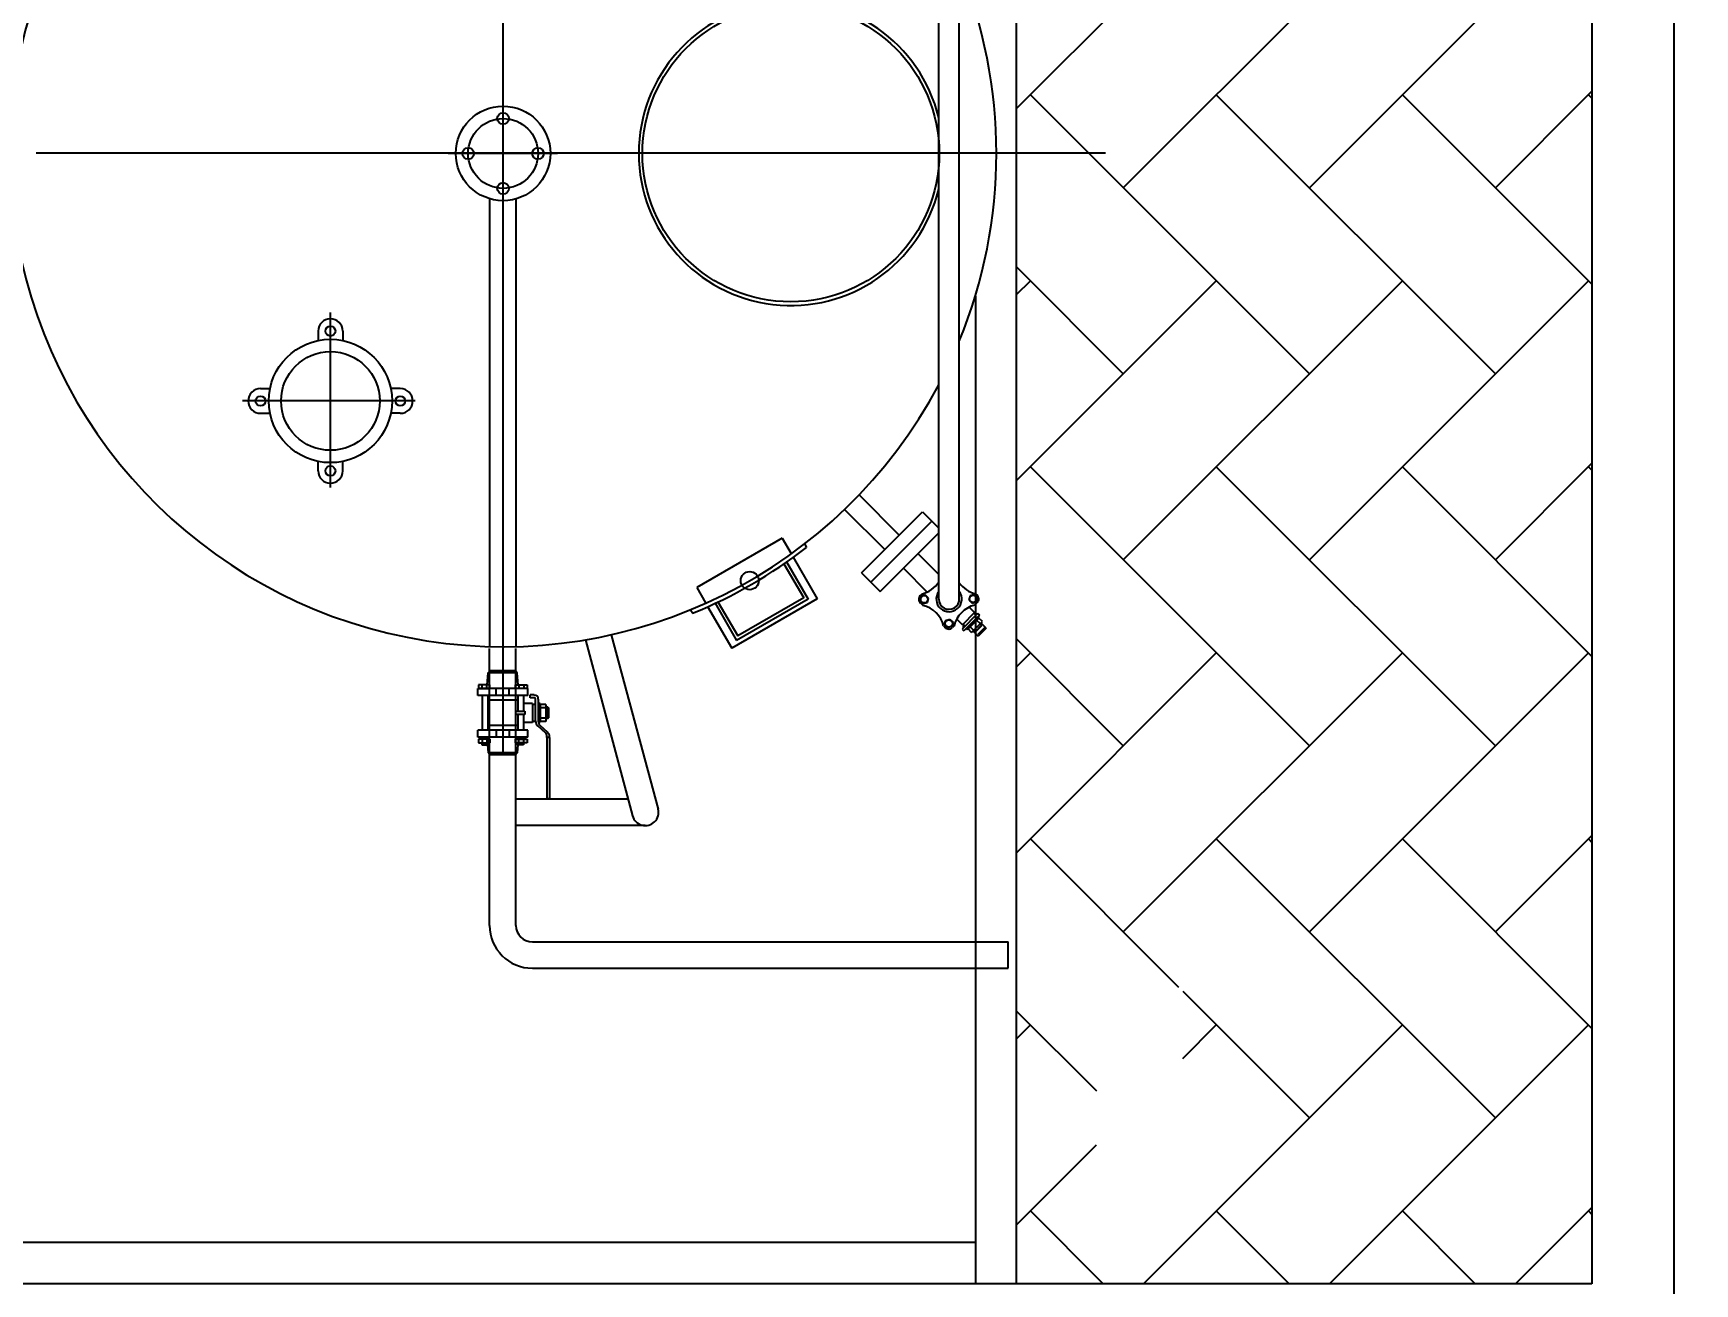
# Model space of a CAD drawing. Extents: x -59142 to 322364, y -122476 to 91021.
# Drawn here: x -12730 to -10709, y 69972 to 71493 of the extents above; entities that cross this region are included whole.
import ezdxf

# ---------------------------------------------------------------- set-up
doc = ezdxf.new("R2010")
doc.units = 0
doc.header["$LTSCALE"] = 1000
doc.header["$MEASUREMENT"] = 0
doc.layers.add('EQUIPMENT', color=171, linetype='Continuous')
doc.styles.get("Standard").update_dxf_attribs({"font": 'gbenor.shx', "bigfont": 'gbcbig.shx'})
doc.dimstyles.get("Standard").update_dxf_attribs({"dimscale": 100, "dimtxt": 3.5, "dimasz": 1, "dimexe": 2.5, "dimexo": 3, "dimgap": 1.5, "dimtad": 1, "dimdec": 0, "dimzin": 0, "dimdsep": 46, "dimtxsty": 'Standard', "dimblk": 'ARCHTICK', "dimcen": 0.09, "dimadec": 0, "dimazin": 0, "dimtfac": 1, "dimtdec": 0, "dimtix": 1, "dimtmove": 2, "dimatfit": 3, "dimfxl": 1, "dimtolj": 1, "dimtzin": 0, "dimarcsym": 0})

# ---------------------------------------------------------------- blocks, each defined once
blk = doc.blocks.new('A$C057769C0')
at = {"layer": 'EQUIPMENT', "linetype": 'Continuous'}
for p, q in [((9150, 9599.5), (9150, 15299.5)), ((9850, 15299.5), (9850, 9599.5)), ((9150, 11028.9), (9393.1, 11272)), ((9280, 10932.6), (9619.4, 11272)), ((9506.3, 10932.6), (9845.7, 11272)), ((9166.9, 11045.7), (9506.3, 10706.3)), ((9393.1, 11045.7), (9732.5, 10706.3)), ((9619.4, 11045.7), (9850, 10815.2)), ((9732.5, 10932.6), (9850, 11050)), ((9845.7, 11045.7), (9850, 11041.4)), ((9150, 10836.3), (9280, 10706.3)), ((9150, 10802.6), (9166.9, 10819.5)), ((9150, 10576.3), (9393.1, 10819.5)), ((9280, 10480.1), (9619.4, 10819.5)), ((9506.3, 10480.1), (9845.7, 10819.5)), ((9100, 10800.8), (9100, 9599.5)), ((9166.9, 10593.2), (9506.3, 10253.8)), ((9393.1, 10593.2), (9732.5, 10253.8)), ((9619.4, 10593.2), (9850, 10362.6)), ((9732.5, 10480.1), (9850, 10597.5)), ((9845.7, 10593.2), (9850, 10588.9)), ((9085.7, 10397.6), (9085.7, 10402.5)), ((9150, 10383.8), (9280, 10253.8)), ((9150, 10350), (9166.9, 10366.9)), ((9150, 10123.8), (9393.1, 10366.9)), ((9280, 10027.5), (9619.4, 10366.9)), ((9506.3, 10027.5), (9845.7, 10366.9)), ((8677.8, 10188.7), (8541.2, 10188.7)), ((8698.6, 10156.7), (8541.2, 10156.7)), ((9166.9, 10140.6), (9347.1, 9960.4)), ((9393.1, 10140.6), (9732.5, 9801.2)), ((9619.4, 10140.6), (9850, 9910.1)), ((9732.5, 10027.5), (9850, 10144.9)), ((9845.7, 10140.6), (9850, 10136.3)), ((8561.2, 10015.3), (9140, 10015.3)), ((9140, 9983.3), (9140, 10015.3)), ((8561.2, 9983.3), (9140, 9983.3)), ((9352.2, 9955.3), (9506.3, 9801.2)), ((9150, 9931.2), (9247.2, 9834)), ((9150, 9897.5), (9166.9, 9914.4)), ((9304.6, 9599.5), (9619.4, 9914.4)), ((9352.2, 9873.4), (9393.1, 9914.4)), ((9530.8, 9599.5), (9845.7, 9914.4)), ((9150, 9671.2), (9247.2, 9768.4)), ((9166.9, 9688.1), (9255.4, 9599.5)), ((9393.1, 9688.1), (9481.7, 9599.5)), ((9619.4, 9688.1), (9708, 9599.5)), ((9757.1, 9599.5), (9850, 9692.4)), ((9845.7, 9688.1), (9850, 9683.8)), ((9100, 9649.5), (7000, 9649.5)), ((9850, 9599.5), (6950, 9599.5))]:
    blk.add_line(p, q, dxfattribs=at)
at = {"layer": 'EQUIPMENT'}
for p, q in [((9055.5, 10432.3), (9055.5, 13766.8)), ((9080.5, 10432.9), (9080.5, 13767.3)), ((8525.6, 10246.9), (8525.6, 11689.7)), ((9258.5, 10974.5), (7957.5, 10974.5)), ((8591.6, 10974.3), (8458.8, 10974.3)), ((8509.6, 10374.5), (8509.6, 10919.1)), ((8541.6, 10374.5), (8541.6, 10919.1)), ((8315.6, 10567.8), (8315.6, 10780.9)), ((8300.6, 10758.2), (8300.6, 10746.7)), ((8330.6, 10758.2), (8330.6, 10746.7)), ((8418.8, 10673.2), (8208.8, 10673.2)), ((8230.6, 10688.2), (8242.1, 10688.2)), ((8400.6, 10688.2), (8389.1, 10688.2)), ((8230.6, 10658.2), (8242.1, 10658.2)), ((8400.6, 10658.2), (8389.1, 10658.2)), ((8300.6, 10588.2), (8300.6, 10599.7)), ((8330.6, 10588.2), (8330.6, 10599.7)), ((8958.6, 10559), (9007.5, 10510.1)), ((8940.9, 10541.3), (8989.8, 10492.4)), ((8961.6, 10464.1), (9035.8, 10538.4)), ((9035.8, 10538.4), (9055.5, 10518.7)), ((8972.9, 10452.8), (9047.1, 10527.1)), ((8984.2, 10441.5), (9055.5, 10512.8)), ((8865.1, 10506.4), (8761.2, 10446.4)), ((8865.1, 10506.4), (8875.8, 10487.8)), ((8892.2, 10499.3), (8894.8, 10495)), ((8867.1, 10475.3), (8891.2, 10433.7)), ((8870.4, 10477.7), (8896.6, 10432.2)), ((8878.3, 10483.4), (8907.6, 10432.7)), ((8961.6, 10464.1), (8984.2, 10441.5)), ((8761.2, 10446.4), (8771.9, 10427.8)), ((8787, 10429.1), (8811.1, 10387.4)), ((8907.6, 10432.7), (8803.7, 10372.7)), ((8896.6, 10432.2), (8809.6, 10382)), ((8891.2, 10433.7), (8811.1, 10387.4)), ((8753.7, 10419.3), (8756.2, 10415)), ((8774.4, 10423.4), (8803.7, 10372.7)), ((8783.4, 10427.4), (8809.6, 10382)), ((8657.2, 10388.9), (8714.1, 10176.8)), ((8509.2, 10035.3), (8509.2, 10372.1)), ((8541.2, 10035.3), (8541.2, 10372.1)), ((8625.8, 10382.7), (8683.2, 10168.5)), ((8582.2, 10189.3), (8578.9, 10189.3))]:
    blk.add_line(p, q, dxfattribs=at)
at = {"layer": 'EQUIPMENT', "ltscale": 8}
for p, q in [((9042.2, 10440), (9012.5, 10469.8)), ((9055.5, 10462.2), (9030.2, 10487.5)), ((9058.8, 10423.4), (9058.8, 10423.5)), ((8495.6, 10328.1), (8495.6, 10323.6)), ((8509.6, 10328.1), (8495.6, 10328.1)), ((8499.7, 10327.9), (8499.7, 10323.8)), ((8505.6, 10327.7), (8505.6, 10323.9)), ((8506.3, 10328.1), (8507.5, 10342.5)), ((8507.5, 10342.5), (8510, 10344.9)), ((8542.9, 10342.5), (8507.5, 10342.5)), ((8509.6, 10323.6), (8509.6, 10328.1)), ((8540.6, 10344.9), (8510, 10344.9)), ((8542.9, 10342.5), (8540.6, 10344.9)), ((8540.8, 10328.1), (8554.8, 10328.1)), ((8540.8, 10323.6), (8540.8, 10328.1)), ((8544.1, 10328.1), (8542.9, 10342.5)), ((8544.8, 10327.7), (8544.8, 10323.9)), ((8550.7, 10327.9), (8550.7, 10323.8)), ((8554.8, 10328.1), (8554.8, 10323.6)), ((8494.7, 10314.8), (8494.7, 10323.4)), ((8555.7, 10323.4), (8494.7, 10323.4)), ((8555.7, 10314.8), (8494.7, 10314.8)), ((8495.6, 10323.6), (8509.6, 10323.6)), ((8500.1, 10314.8), (8500.1, 10272.8)), ((8505.9, 10323.4), (8506, 10323.6)), ((8507.1, 10314.8), (8507.1, 10272.8)), ((8543.6, 10309.3), (8507.1, 10309.3)), ((8517.2, 10314.8), (8517.2, 10323.4)), ((8533.2, 10314.8), (8533.2, 10323.4)), ((8554.8, 10323.6), (8540.8, 10323.6)), ((8543.6, 10314.8), (8543.6, 10296)), ((8544.4, 10323.4), (8544.4, 10323.6)), ((8550.6, 10314.8), (8550.6, 10296)), ((8555.7, 10314.8), (8555.7, 10323.4)), ((8558.4, 10312.3), (8558.4, 10315.6)), ((8563.5, 10315.6), (8558.4, 10315.6)), ((8562.7, 10312.3), (8558.4, 10312.3)), ((8565.2, 10284), (8565.2, 10309.8)), ((8568.5, 10282.8), (8568.5, 10310.6)), ((8541.2, 10291.8), (8541.2, 10296)), ((8541.2, 10296), (8552.1, 10296)), ((8552.1, 10291.8), (8541.2, 10291.8)), ((8543.6, 10291.8), (8543.6, 10272.8)), ((8561.3, 10305.4), (8550.6, 10305.4)), ((8550.6, 10291.8), (8550.6, 10272.8)), ((8552.1, 10296), (8552.1, 10291.8)), ((8561.3, 10305.4), (8561.3, 10282.2)), ((8565.2, 10304.2), (8561.3, 10304.2)), ((8570.6, 10305.3), (8568.5, 10305.3)), ((8570.6, 10305.3), (8570.6, 10282.4)), ((8577.6, 10304.2), (8570.6, 10304.2)), ((8577.6, 10300.1), (8570.6, 10300.1)), ((8577.6, 10287.6), (8570.6, 10287.6)), ((8577.6, 10304.2), (8577.6, 10283.5)), ((8580.1, 10300.7), (8577.6, 10300.7)), ((8580.8, 10299.8), (8577.6, 10299.8)), ((8580.8, 10287.9), (8577.6, 10287.9)), ((8580.1, 10286.9), (8577.6, 10286.9)), ((8580.1, 10300.7), (8580.1, 10286.9)), ((8580.1, 10300.7), (8580.8, 10299.8)), ((8580.1, 10286.9), (8580.8, 10287.9)), ((8580.8, 10299.8), (8580.8, 10287.9)), ((8494.7, 10264.2), (8494.7, 10272.8)), ((8555.7, 10272.8), (8494.7, 10272.8)), ((8543.6, 10278.3), (8507.1, 10278.3)), ((8517.2, 10272.8), (8517.2, 10264.2)), ((8533.2, 10272.8), (8533.2, 10264.2)), ((8561.3, 10282.2), (8550.6, 10282.2)), ((8555.7, 10264.2), (8555.7, 10272.8)), ((8565.2, 10283.5), (8561.3, 10283.5)), ((8567.9, 10277.9), (8577.3, 10269.4)), ((8570.6, 10282.4), (8568.5, 10282.4)), ((8570.1, 10279.1), (8579.3, 10270.9)), ((8577.6, 10283.5), (8570.6, 10283.5)), ((8555.7, 10264.2), (8494.7, 10264.2)), ((8495.7, 10262), (8495.7, 10257.5)), ((8509.7, 10262), (8495.7, 10262)), ((8495.7, 10257.5), (8509.7, 10257.5)), ((8497.8, 10264), (8497.8, 10262.2)), ((8508, 10264), (8497.8, 10264)), ((8497.8, 10262.2), (8508, 10262.2)), ((8499.8, 10257.4), (8499.8, 10255)), ((8499.8, 10255), (8506.8, 10255)), ((8500, 10261.8), (8500, 10257.7)), ((8505.9, 10264.2), (8506.5, 10257.5)), ((8505.9, 10261.6), (8505.9, 10257.8)), ((8506.7, 10255), (8507.5, 10245.1)), ((8506.8, 10255), (8506.8, 10257.4)), ((8508, 10262.2), (8508, 10264)), ((8509.7, 10257.5), (8509.7, 10262)), ((8540.7, 10262), (8554.7, 10262)), ((8540.7, 10257.5), (8540.7, 10262)), ((8554.7, 10257.5), (8540.7, 10257.5)), ((8542.4, 10262.2), (8542.4, 10264)), ((8542.4, 10264), (8552.5, 10264)), ((8552.5, 10262.2), (8542.4, 10262.2)), ((8543.7, 10255), (8542.9, 10245.1)), ((8543.6, 10255), (8543.6, 10257.4)), ((8550.6, 10255), (8543.6, 10255)), ((8544.4, 10264.2), (8544.4, 10264)), ((8544.5, 10261.6), (8544.5, 10257.8)), ((8550.4, 10261.8), (8550.4, 10257.7)), ((8550.6, 10257.4), (8550.6, 10255)), ((8552.5, 10264), (8552.5, 10262.2)), ((8554.7, 10262), (8554.7, 10257.5)), ((8583, 10263.9), (8578.1, 10263.9)), ((8578.9, 10263.9), (8578.9, 10265.8)), ((8578.9, 10263.9), (8578.9, 10189.3)), ((8582.2, 10263.9), (8582.2, 10264.5)), ((8582.2, 10263.9), (8582.2, 10189.3)), ((8542.9, 10245.1), (8507.5, 10245.1)), ((8507.5, 10245.1), (8510, 10242.7)), ((8540.6, 10242.7), (8510, 10242.7)), ((8542.9, 10245.1), (8540.6, 10242.7))]:
    blk.add_line(p, q, dxfattribs=at)
at = {"layer": 'EQUIPMENT', "ltscale": 5}
for p, q in [((9034.1, 10435.8), (9032.7, 10430.6)), ((9032.7, 10430.6), (9036.6, 10426.8)), ((9032.7, 10428), (9036.1, 10424.7)), ((9032.9, 10436.4), (9034.9, 10438.4)), ((9039.3, 10437.2), (9034.1, 10435.8)), ((9036.6, 10426.8), (9041.7, 10428.2)), ((9043.1, 10433.4), (9039.3, 10437.2)), ((9041.7, 10428.2), (9043.1, 10433.4)), ((9093.6, 10436.4), (9092.2, 10431.2)), ((9092.2, 10431.2), (9096, 10427.4)), ((9098.8, 10437.8), (9093.6, 10436.4)), ((9096, 10427.4), (9101.2, 10428.8)), ((9102.6, 10434), (9098.8, 10437.8)), ((9102.4, 10428.1), (9099.3, 10425)), ((9100.3, 10438.8), (9102.6, 10436.6)), ((9101.2, 10428.8), (9102.6, 10434)), ((9084.3, 10401.1), (9077.4, 10407.9)), ((9102.8, 10414.8), (9084, 10395.8)), ((9099.1, 10416), (9084.3, 10401.1)), ((9104.9, 10412.7), (9086.1, 10393.7)), ((9090.4, 10395.2), (9104.9, 10409.9)), ((9099.1, 10416), (9092.2, 10422.8)), ((9100.7, 10412.7), (9098.2, 10415.2)), ((9102.8, 10414.8), (9104.9, 10412.7)), ((9104.9, 10409.9), (9103.5, 10411.3)), ((9108.7, 10404.8), (9104.2, 10409.2)), ((9061.5, 10399.6), (9063.8, 10397.3)), ((9062.5, 10401.1), (9063.9, 10406.3)), ((9066.3, 10397.3), (9062.5, 10401.1)), ((9063.9, 10406.3), (9069, 10407.8)), ((9071.5, 10398.8), (9066.3, 10397.3)), ((9069, 10407.8), (9072.9, 10404)), ((9072.9, 10404), (9071.5, 10398.8)), ((9074.2, 10399.6), (9072.2, 10397.6)), ((9084, 10395.8), (9086.1, 10393.7)), ((9087.5, 10399.4), (9085.1, 10401.8)), ((9090.4, 10395.2), (9089, 10396.6)), ((9095.5, 10391.5), (9091.1, 10395.9)), ((9098.2, 10394.1), (9093.7, 10398.6)), ((9095.5, 10391.5), (9108.7, 10404.8)), ((9097.4, 10393.3), (9103.6, 10387.1)), ((9099.3, 10392.1), (9097.7, 10393.7)), ((9100.4, 10392.3), (9098.3, 10394.3)), ((9099.3, 10392.1), (9108.1, 10401)), ((9099.3, 10392.1), (9100.4, 10392.3)), ((9100.4, 10392.3), (9108, 10400)), ((9106.1, 10402.1), (9101.6, 10406.6)), ((9111.9, 10398.3), (9103, 10389.3)), ((9113.3, 10396.9), (9103.6, 10387.1)), ((9108, 10400), (9105.9, 10402)), ((9108.1, 10401), (9106.5, 10402.6)), ((9113.3, 10396.9), (9107, 10403.1)), ((9108.1, 10401), (9108, 10400))]:
    blk.add_line(p, q, dxfattribs=at)
at = {"layer": 'EQUIPMENT', "ltscale": 0.5}
blk.add_lwpolyline([(6850, 500), (9950, 500), (9950, 15399.5), (6850, 15399.5), (6850, 500)], dxfattribs=at)
at = {"layer": 'EQUIPMENT'}
for centre, radius in [((8875.6, 10974.3), 180.5), ((8525.6, 10974.3), 57.5), ((8525.6, 10974.3), 42.5), ((8525.6, 11016.8), 7), ((8483.1, 10974.3), 7), ((8568.1, 10974.3), 7), ((8525.6, 10931.8), 7), ((8315.6, 10758.2), 6), ((8315.6, 10673.2), 75), ((8315.6, 10673.2), 60), ((8230.6, 10673.2), 6), ((8400.6, 10673.2), 6), ((8315.6, 10588.2), 6), ((8825.6, 10454.7), 11)]:
    blk.add_circle(centre, radius, dxfattribs=at)
at = {"layer": 'EQUIPMENT', "ltscale": 5}
for centre in [(9037.9, 10432), (9097.4, 10432.6), (9067.7, 10402.5)]:
    blk.add_circle(centre, 4.47, dxfattribs=at)
at = {"layer": 'EQUIPMENT', "linetype": 'Continuous'}
for centre, radius, start, end in [((8525.6, 10974.3), 600, 119.1764, 332.0113), ((8525.6, 10974.3), 600, 337.6242, 22.3758), ((8875.6, 10974.3), 185, 13.5852, 346.4148), ((8525.6, 10974.3), 605, 292.4014, 307.5986), ((9068, 10432.3), 15.5, 143.7591, 36.328), ((9068, 10432.3), 12.5, 180, 2.7069), ((8698.6, 10172.7), 16, 195, 15), ((8561.2, 10035.3), 52, 180, 270), ((8561.2, 10035.3), 20, 180, 270)]:
    blk.add_arc(centre, radius, start, end, dxfattribs=at)
at = {"layer": 'EQUIPMENT'}
for centre, start, end in [((8315.6, 10758.2), 0, 180), ((8230.6, 10673.2), 90, 270), ((8400.6, 10673.2), 270, 90), ((8315.6, 10588.2), 180, 0)]:
    blk.add_arc(centre, 15, start, end, dxfattribs=at)
at = {"layer": 'EQUIPMENT', "ltscale": 5}
for centre, radius, start, end in [((9026.5, 10471.9), 34.5, 283.9053, 327.0829), ((9108.4, 10472.3), 34.5, 215.8612, 256.4254), ((9037.4, 10432.1), 6.19, 135.7376, 229.0632), ((9098, 10432.5), 6.19, 315.7376, 49.0632), ((9028, 10391.1), 34.5, 14.1802, 76.4254), ((9107.7, 10391.5), 34.5, 104.1802, 166.7003), ((9067.8, 10402), 6.19, 221.5424, 314.868)]:
    blk.add_arc(centre, radius, start, end, dxfattribs=at)
at = {"layer": 'EQUIPMENT', "ltscale": 8}
for centre, radius, start, end in [((8562.7, 10309.8), 2.49, 0, 90), ((8563.5, 10310.6), 4.97, 0, 90), ((8573.5, 10284), 8.29, 180, 227.9047), ((8573.5, 10282.8), 4.97, 180, 227.9047), ((8573.9, 10265.8), 4.97, 0, 47.9047), ((8573.9, 10264.5), 8.29, 0, 47.9047)]:
    blk.add_arc(centre, radius, start, end, dxfattribs=at)
blk = doc.blocks.new('_ArchTick')
at = {"color": 0, "linetype": 'ByBlock', "const_width": 0.4}
blk.add_lwpolyline([(-0.5, -0.5), (0.5, 0.5)], dxfattribs=at)
blk = doc.blocks.new('*D1609')
at = {"color": 0, "lineweight": -2, "transparency": 16777216}
for p, q in [((-14334.3, 26922.1), (-14334.3, 81872.1)), ((-9984.3, 26922.1), (-9984.3, 81872.1)), ((-14334.3, 81622.1), (-9984.3, 81622.1))]:
    blk.add_line(p, q, dxfattribs=at)
at = {"layer": 'Defpoints', "color": 0, "transparency": 16777216}
for p in [(-9984.3, 81622.1), (-14334.3, 26622.1), (-9984.3, 26622.1)]:
    blk.add_point(p, dxfattribs=at)
at = {"color": 0, "lineweight": -2, "transparency": 16777216, "xscale": 100, "yscale": 100, "zscale": 100, "rotation": 180}
blk.add_blockref('_ArchTick', (-14334.3, 81622.1), dxfattribs=at)
at = {"color": 0, "lineweight": -2, "transparency": 16777216, "xscale": 100, "yscale": 100, "zscale": 100}
blk.add_blockref('_ArchTick', (-9984.3, 81622.1), dxfattribs=at)
at = {"color": 0, "transparency": 16777216, "insert": (-12159.3, 81947.1), "char_height": 350, "attachment_point": 5}
blk.add_mtext('\\A1;4350', dxfattribs=at)

msp = doc.modelspace()

# ---------------------------------------------------------------- block references
at = {"layer": 'EQUIPMENT'}
msp.add_blockref('A$C057769C0', (-20684.3, 60372.1), dxfattribs=at)

# ---------------------------------------------------------------- dimensions: what is measured, and where the dimension line sits
dim = msp.add_linear_dim(base=(-9984.3, 81622.1), p1=(-14334.3, 26622.1), p2=(-9984.3, 26622.1), dimstyle='Standard', override={"dimarcsym": 1})
dim.commit()
dim.dimension.update_dxf_attribs({"geometry": '*D1609', "text_midpoint": (-12159.3, 81947.1)})

doc.saveas('drawing.dxf')
